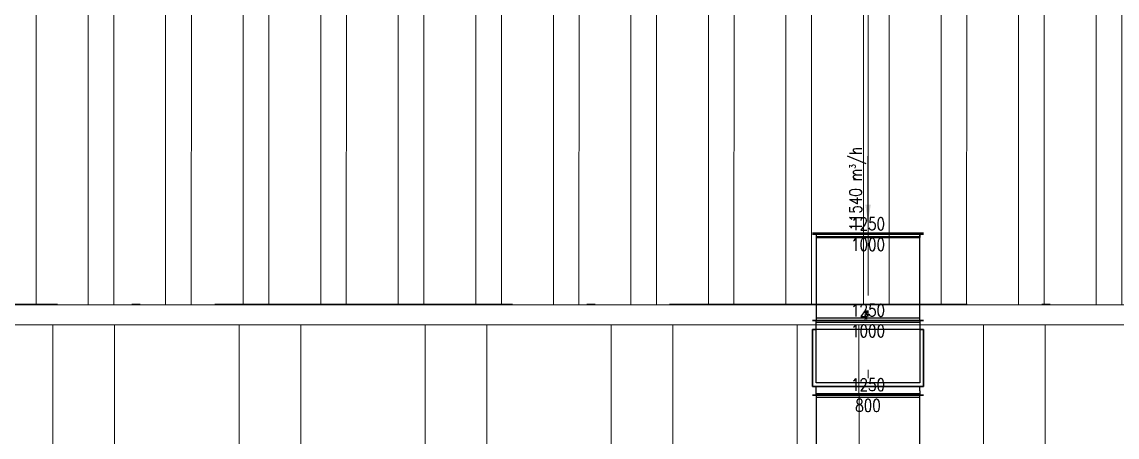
# Model space of a CAD drawing. Extents: x 6529560 to 6558080, y 5579316 to 5588131.
# Drawn here: x 6543305.63 to 6543318.87, y 5579516.61 to 5579521.63 of the extents above; entities that cross this region are included whole.
import ezdxf

# ---------------------------------------------------------------- set-up
doc = ezdxf.new("R2010")
doc.units = 0
doc.header["$MEASUREMENT"] = 0
doc.linetypes.add('ACAD_ISO10W100', pattern=[18, 12, -3, 0, -3])
doc.layers.get('0').update_dxf_attribs({"color": 2, "linetype": 'CONTINUOUS', "lineweight": 5})
for name, color, linetype, lineweight in [('arch_osie', 181, 'CONTINUOUS', 5), ('arch_sciany zewnętrzne', 94, 'CONTINUOUS', 18), ('arch_zadaszenie', 76, 'CONTINUOUS', 15), ('arch_zadaszenie_raster', 76, 'CONTINUOUS', 15)]:
    doc.layers.add(name, color=color, linetype=linetype, lineweight=lineweight)
for name, color, linetype in [('FLUID-NC1 czerpnia', 7, 'CONTINUOUS'), ('FLUID-NC1 czerpnia-150-ARRGR', 7, 'CONTINUOUS'), ('FLUID-NC1 czerpnia-150-DIM', 7, 'CONTINUOUS'), ('FLUID-NC1 czerpnia-30-ARRDU', 7, 'CONTINUOUS')]:
    doc.layers.add(name, color=color, linetype=linetype)
doc.styles.add('FDBES', font='simplex.shx')
doc.styles.add('simplex', font='simplex.shx', dxfattribs={"width": 0.8})
doc.dimstyles.new('FDBES', dxfattribs={"dimscale": 50, "dimtxt": 4, "dimasz": 2.5, "dimexe": 0.8, "dimexo": 2, "dimgap": 1, "dimtad": 1, "dimdsep": 46, "dimtxsty": 'FDBES', "dimcen": 2.5, "dimclrd": 4, "dimclre": 5, "dimadec": 0, "dimazin": 0, "dimtfac": 1, "dimtmove": 0, "dimatfit": 3, "dimfxl": 1, "dimarcsym": 0})

# ---------------------------------------------------------------- blocks, each defined once
blk = doc.blocks.new('*U842')
at = {"color": 171, "linetype": 'Continuous', "lineweight": -2}
for p, q in [((-398.5, 670), (-398.5, 625)), ((398.5, 625), (398.5, 670)), ((-398.5, 625), (-398.5, -625)), ((398.5, -625), (398.5, 625)), ((-398.5, -625), (-398.5, -670)), ((398.5, -670), (398.5, -625))]:
    blk.add_line(p, q, dxfattribs=at)
at = {"color": 0, "linetype": 'ByBlock', "lineweight": -2}
for p, q in [((398.5, 625), (-398.5, 625)), ((-398.5, -625), (398.5, -625))]:
    blk.add_line(p, q, dxfattribs=at)
at = {"color": 171, "linetype": 'Continuous', "lineweight": -3}
for p, q in [((-368.5, 625), (-368.5, -625)), ((368.5, 625), (368.5, -625))]:
    blk.add_line(p, q, dxfattribs=at)
blk = doc.blocks.new('*U843')
at = {"color": 171, "linetype": 'Continuous', "lineweight": -3}
for p, q in [((0, 395, 670), (0, -295, 670)), ((0, 395, -670), (0, 395, 670)), ((0, -295, -670), (0, 395, -670)), ((0, -295, 670), (0, -295, -670)), ((0, -380, 625), (0, -380, -625))]:
    blk.add_line(p, q, dxfattribs=at)
at = {"color": 0, "linetype": 'ByBlock', "lineweight": -2}
for p, q in [((0, -350, 625), (0, -295, 625)), ((0, -350, -625), (0, -295, -625)), ((0, -400, 625), (0, -350, 625)), ((0, -350, -625), (0, -400, -625))]:
    blk.add_line(p, q, dxfattribs=at)
at = {"color": 171, "linetype": 'Continuous', "lineweight": -2}
for p, q in [((0, -400, 625), (0, -400, -625)), ((0, -400, -625), (0, -400, -670)), ((0, -400, 670), (0, -400, 625))]:
    blk.add_line(p, q, dxfattribs=at)
blk = doc.blocks.new('*U844')
at = {"color": 171, "linetype": 'Continuous', "lineweight": -2}
for p, q in [((295, 0, 670), (-395, 0, 670)), ((-395, 0, -670), (295, 0, -670)), ((-395, 0, 670), (-395, 0, -670)), ((295, 0, -670), (295, 0, -625)), ((295, 0, 625), (295, 0, 670)), ((400, 0, 625), (400, 0, -625)), ((400, 0, -625), (400, 0, -670)), ((400, 0, 670), (400, 0, 625))]:
    blk.add_line(p, q, dxfattribs=at)
at = {"color": 0, "linetype": 'ByBlock', "lineweight": -2}
for p, q in [((350, 0, 625), (-350, 0, 625)), ((-350, 0, 625), (-350, 0, -625)), ((-350, 0, -625), (350, 0, -625)), ((400, 0, 625), (350, 0, 625)), ((350, 0, -625), (400, 0, -625))]:
    blk.add_line(p, q, dxfattribs=at)
at = {"color": 171, "linetype": 'Continuous', "lineweight": -3}
blk.add_line((380, 0, -625), (380, 0, 625), dxfattribs=at)
blk = doc.blocks.new('*U845')
at = {"color": 171, "linetype": 'Continuous', "lineweight": -2}
for p, q in [((-522.5, 670), (-522.5, -670)), ((522.5, 625), (522.5, 670)), ((522.5, -625), (522.5, 625)), ((522.5, -670), (522.5, -625))]:
    blk.add_line(p, q, dxfattribs=at)
at = {"color": 0, "linetype": 'ByBlock', "lineweight": -2}
for p, q in [((522.5, 625), (-522.5, 625)), ((-522.5, -625), (522.5, -625))]:
    blk.add_line(p, q, dxfattribs=at)
at = {"color": 171, "linetype": 'Continuous', "lineweight": -3}
for p, q in [((-492.5, 625), (-492.5, -625)), ((492.5, 625), (492.5, -625))]:
    blk.add_line(p, q, dxfattribs=at)
blk = doc.blocks.new('*U846')
at = {"color": 171, "linetype": 'Continuous', "lineweight": -2}
for p, q in [((0, 345, -670), (0, -345, -670)), ((0, 345, 670), (0, 345, 625)), ((0, 345, -625), (0, 345, -670)), ((0, -345, 670), (0, 345, 670)), ((0, -345, -670), (0, -345, 670))]:
    blk.add_line(p, q, dxfattribs=at)
blk = doc.blocks.new('*U847')
at = {"color": 0, "linetype": 'ByBlock', "lineweight": -2}
for p, q in [((-15, -670), (-15, 670)), ((0, 625), (0, 670)), ((0, -625), (0, 625)), ((0, 625), (40, 625)), ((40, -625), (40, 625)), ((0, -670), (0, -625)), ((0, -625), (40, -625))]:
    blk.add_line(p, q, dxfattribs=at)
blk = doc.blocks.new('*U932')
at = {"color": 171, "linetype": 'Continuous', "lineweight": -2}
for p, q in [((-398.5, 670), (-398.5, 625)), ((398.5, 625), (398.5, 670)), ((-398.5, 625), (-398.5, -625)), ((398.5, -625), (398.5, 625)), ((-398.5, -625), (-398.5, -670)), ((398.5, -670), (398.5, -625))]:
    blk.add_line(p, q, dxfattribs=at)
at = {"color": 0, "linetype": 'ByBlock', "lineweight": -2}
for p, q in [((398.5, 625), (-398.5, 625)), ((-398.5, -625), (398.5, -625))]:
    blk.add_line(p, q, dxfattribs=at)
at = {"color": 171, "linetype": 'Continuous', "lineweight": -3}
for p, q in [((-368.5, 625), (-368.5, -625)), ((368.5, 625), (368.5, -625))]:
    blk.add_line(p, q, dxfattribs=at)
blk = doc.blocks.new('*U931')
at = {"color": 171, "linetype": 'Continuous', "lineweight": -3}
for p, q in [((0, 395, 670), (0, -295, 670)), ((0, 395, -670), (0, 395, 670)), ((0, -295, -670), (0, 395, -670)), ((0, -295, 670), (0, -295, -670)), ((0, -380, 625), (0, -380, -625))]:
    blk.add_line(p, q, dxfattribs=at)
at = {"color": 0, "linetype": 'ByBlock', "lineweight": -2}
for p, q in [((0, -350, 625), (0, -295, 625)), ((0, -350, -625), (0, -295, -625)), ((0, -400, 625), (0, -350, 625)), ((0, -350, -625), (0, -400, -625))]:
    blk.add_line(p, q, dxfattribs=at)
at = {"color": 171, "linetype": 'Continuous', "lineweight": -2}
for p, q in [((0, -400, 625), (0, -400, -625)), ((0, -400, -625), (0, -400, -670)), ((0, -400, 670), (0, -400, 625))]:
    blk.add_line(p, q, dxfattribs=at)
blk = doc.blocks.new('*U930')
at = {"color": 171, "linetype": 'Continuous', "lineweight": -2}
for p, q in [((295, 0, 670), (-395, 0, 670)), ((-395, 0, -670), (295, 0, -670)), ((-395, 0, 670), (-395, 0, -670)), ((295, 0, -670), (295, 0, -625)), ((295, 0, 625), (295, 0, 670)), ((400, 0, 625), (400, 0, -625)), ((400, 0, -625), (400, 0, -670)), ((400, 0, 670), (400, 0, 625))]:
    blk.add_line(p, q, dxfattribs=at)
at = {"color": 0, "linetype": 'ByBlock', "lineweight": -2}
for p, q in [((350, 0, 625), (-350, 0, 625)), ((-350, 0, 625), (-350, 0, -625)), ((-350, 0, -625), (350, 0, -625)), ((400, 0, 625), (350, 0, 625)), ((350, 0, -625), (400, 0, -625))]:
    blk.add_line(p, q, dxfattribs=at)
at = {"color": 171, "linetype": 'Continuous', "lineweight": -3}
blk.add_line((380, 0, -625), (380, 0, 625), dxfattribs=at)
blk = doc.blocks.new('*U929')
at = {"color": 171, "linetype": 'Continuous', "lineweight": -2}
for p, q in [((-522.5, 670), (-522.5, -670)), ((522.5, 625), (522.5, 670)), ((522.5, -625), (522.5, 625)), ((522.5, -670), (522.5, -625))]:
    blk.add_line(p, q, dxfattribs=at)
at = {"color": 0, "linetype": 'ByBlock', "lineweight": -2}
for p, q in [((522.5, 625), (-522.5, 625)), ((-522.5, -625), (522.5, -625))]:
    blk.add_line(p, q, dxfattribs=at)
at = {"color": 171, "linetype": 'Continuous', "lineweight": -3}
for p, q in [((-492.5, 625), (-492.5, -625)), ((492.5, 625), (492.5, -625))]:
    blk.add_line(p, q, dxfattribs=at)
blk = doc.blocks.new('*U928')
at = {"color": 171, "linetype": 'Continuous', "lineweight": -2}
for p, q in [((0, 345, -670), (0, -345, -670)), ((0, 345, 670), (0, 345, 625)), ((0, 345, -625), (0, 345, -670)), ((0, -345, 670), (0, 345, 670)), ((0, -345, -670), (0, -345, 670))]:
    blk.add_line(p, q, dxfattribs=at)
blk = doc.blocks.new('*U927')
at = {"color": 0, "linetype": 'ByBlock', "lineweight": -2}
for p, q in [((-15, -670), (-15, 670)), ((0, 625), (0, 670)), ((0, -625), (0, 625)), ((0, 625), (40, 625)), ((40, -625), (40, 625)), ((0, -670), (0, -625)), ((0, -625), (40, -625))]:
    blk.add_line(p, q, dxfattribs=at)
blk = doc.blocks.new('*U873')
at = {"color": 1, "insert": (-74, 0), "char_height": 30, "attachment_point": 6, "rotation": 180, "style": 'simplex'}
blk.add_mtext('11540\\P ', dxfattribs=at)
at = {"color": 2}
blk.add_leader([(0, 0), (-74, 0)], dimstyle='FDBES', override={"dimscale": 10, "dimclrd": 1}, dxfattribs=at)
blk = doc.blocks.new('*U874')
at = {"color": 7, "insert": (-394, 0), "char_height": 150, "attachment_point": 5, "rotation": 180, "style": 'simplex'}
blk.add_mtext('11540 m{\\A2;\\H0.5x;3}/h\\P ', dxfattribs=at)
at = {"color": 2}
blk.add_leader([(0, 0), (-789, 0)], dimstyle='FDBES', override={"dimscale": 80, "dimclrd": 7}, dxfattribs=at)
blk = doc.blocks.new('*U943')
at = {"color": 7, "insert": (-394, 0), "char_height": 150, "attachment_point": 5, "rotation": 180, "style": 'simplex'}
blk.add_mtext('11540 m{\\A2;\\H0.5x;3}/h\\P ', dxfattribs=at)
at = {"color": 2}
blk.add_leader([(0, 0), (-789, 0)], dimstyle='FDBES', override={"dimscale": 80, "dimclrd": 7}, dxfattribs=at)
blk = doc.blocks.new('*U942')
at = {"color": 1, "insert": (-74, 0), "char_height": 30, "attachment_point": 6, "rotation": 180, "style": 'simplex'}
blk.add_mtext('11540\\P ', dxfattribs=at)
at = {"color": 2}
blk.add_leader([(0, 0), (-74, 0)], dimstyle='FDBES', override={"dimscale": 10, "dimclrd": 1}, dxfattribs=at)

msp = doc.modelspace()

# ---------------------------------------------------------------- hatches: boundary and pattern name
at = {"layer": 'arch_zadaszenie_raster'}
h = msp.add_hatch(dxfattribs=at)
h.set_pattern_fill('ANSI32,_O', color=256, scale=2.5, angle=45)
h.set_pattern_definition([(90, (-75.1374, 0), (-0.9375, 2e-16), []), (90, (-74.8249, 0.3125), (-0.9375, 2e-16), [])])
h.paths.add_polyline_path([(6543376.1571, 5579529.4702), (6543267.5572, 5579529.4702), (6543267.5572, 5579518.2102), (6543376.1571, 5579518.2102)])
h.paths.add_polyline_path([(6543339.8771, 5579525.5739), (6543342.4371, 5579525.5739), (6543342.4371, 5579523.7139), (6543339.8771, 5579523.7139)], flags=16)
h.paths.add_polyline_path([(6543351.8771, 5579525.5739), (6543354.4371, 5579525.5739), (6543354.4371, 5579523.7139), (6543351.8771, 5579523.7139)], flags=16)
h.paths.add_polyline_path([(6543363.8771, 5579525.5739), (6543366.4371, 5579525.5739), (6543366.4371, 5579523.7139), (6543363.8771, 5579523.7139)], flags=16)
h.paths.add_polyline_path([(6543282.8571, 5579529.4702), (6543321.8571, 5579529.4702), (6543321.8571, 5579527.2202), (6543282.8571, 5579527.2202)])
h = msp.add_hatch(dxfattribs=at)
h.set_pattern_fill('ANSI32,_O', color=256, scale=6, angle=45)
h.set_pattern_definition([(90, (0, 0), (-2.25, 4e-16), []), (90, (0.75, 0.75), (-2.25, 4e-16), [])])
h.paths.add_polyline_path([(6543267.5572, 5579506.6702), (6543376.1571, 5579506.6702), (6543376.1571, 5579517.9701), (6543267.5572, 5579517.9701)])
h.paths.add_polyline_path([(6543333.8571, 5579514.9894), (6543333.8571, 5579513.7894), (6543339.8571, 5579513.7894), (6543339.8571, 5579514.9894)], flags=16)
h.paths.add_polyline_path([(6543345.8571, 5579514.9894), (6543345.8571, 5579513.7894), (6543351.8571, 5579513.7894), (6543351.8571, 5579514.9894)], flags=16)
h.paths.add_polyline_path([(6543344.9425, 5579517.2651), (6543343.3825, 5579517.2651), (6543343.3825, 5579516.0051), (6543344.9425, 5579516.0051)], flags=16)
h.paths.add_polyline_path([(6543295.6972, 5579514.8101), (6543295.6972, 5579516.3701), (6543293.8372, 5579516.3701), (6543293.8372, 5579514.8101)], flags=16)
h.paths.add_polyline_path([(6543295.6972, 5579509.5501), (6543295.6972, 5579511.1101), (6543293.8372, 5579511.1101), (6543293.8372, 5579509.5501)], flags=16)

# ---------------------------------------------------------------- linework, layer by layer
at = {"layer": 'arch_osie', "linetype": 'ACAD_ISO10W100', "ltscale": 0.3, "extrusion": (-4.94832e-09, -8.0265e-10, 1)}
for points in [[(6543315.8571, 5579501.825), (6543315.8571, 5579613.6084)], [(6543258.4571, 5579518.2202), (6543385.2571, 5579518.2202)]]:
    msp.add_lwpolyline(points, dxfattribs=at)
at = {"layer": 'arch_sciany zewnętrzne'}
for points in [[(6543267.3972, 5579608.6802), (6543267.3972, 5579517.9701), (6543376.3171, 5579517.9701), (6543376.3171, 5579608.6802)], [(6543267.5572, 5579608.5202), (6543267.5572, 5579518.2102), (6543376.1571, 5579518.2102), (6543376.1571, 5579608.5202)], [(6543268.1571, 5579518.2102), (6543375.5572, 5579518.2102), (6543375.5572, 5579517.9701), (6543268.1571, 5579517.9701)]]:
    msp.add_lwpolyline(points, close=True, dxfattribs=at)
at = {"layer": 'arch_zadaszenie'}
for points in [[(6543376.1571, 5579529.4702), (6543267.5572, 5579529.4702), (6543267.5572, 5579518.2102), (6543376.1571, 5579518.2102)], [(6543267.5572, 5579506.6702), (6543376.1571, 5579506.6702), (6543376.1571, 5579517.9701), (6543267.5572, 5579517.9701)]]:
    msp.add_lwpolyline(points, close=True, dxfattribs=at)

# ---------------------------------------------------------------- block references
at = {"layer": 'FLUID-NC1 czerpnia', "color": 171, "linetype": 'Continuous', "xscale": 0.001, "yscale": 0.001, "zscale": 0.001, "rotation": 270}
for name, p in [('*U847', (6543315.8565, 5579519.0654, 20.3391)), ('*U927', (6543315.8565, 5579519.0654, 19.8071)), ('*U845', (6543315.8565, 5579518.5429, 20.3391)), ('*U929', (6543315.8565, 5579518.5429, 19.8071)), ('*U842', (6543315.8565, 5579516.7218, 18.5091)), ('*U932', (6543315.8565, 5579516.7218, 18.5071))]:
    msp.add_blockref(name, p, dxfattribs=at)
at = {"layer": 'FLUID-NC1 czerpnia', "color": 171, "linetype": 'Continuous', "extrusion": (1, 4e-16, 0), "xscale": 0.001, "yscale": 0.001, "zscale": 0.001}
for name, p in [('*U844', (5579517.6203, 20.2891, 6543315.8565)), ('*U930', (5579517.6203, 19.7571, 6543315.8565))]:
    msp.add_blockref(name, p, dxfattribs=at)
at = {"layer": 'FLUID-NC1 czerpnia', "color": 171, "linetype": 'Continuous', "extrusion": (-1, 0, -7e-16), "xscale": 0.001, "yscale": 0.001, "zscale": 0.001, "rotation": 89.99999999999999}
for name, p in [('*U843', (-5579517.5203, 18.5591, -6543315.8565)), ('*U931', (-5579517.5203, 18.5571, -6543315.8565))]:
    msp.add_blockref(name, p, dxfattribs=at)
at = {"layer": 'FLUID-NC1 czerpnia', "color": 171, "linetype": 'Continuous', "extrusion": (1, 0, 1e-16), "xscale": 0.001, "yscale": 0.001, "zscale": 0.001, "rotation": 270}
for name, p in [('*U846', (5579517.5703, 19.3741, 6543315.8565)), ('*U928', (5579517.5703, 19.1071, 6543315.8565))]:
    msp.add_blockref(name, p, dxfattribs=at)
at = {"layer": 'FLUID-NC1 czerpnia-150-ARRGR', "color": 2, "xscale": 0.001, "yscale": 0.001, "zscale": 0.001, "rotation": 270}
for name, p in [('*U874', (6543315.8565, 5579519.2204, 20.3391)), ('*U943', (6543315.8565, 5579519.2204, 19.8071))]:
    msp.add_blockref(name, p, dxfattribs=at)
at = {"layer": 'FLUID-NC1 czerpnia-30-ARRDU', "color": 2, "xscale": 0.001, "yscale": 0.001, "zscale": 0.001, "rotation": 270}
for name, p in [('*U873', (6543315.8565, 5579518.0704, 20.3391)), ('*U942', (6543315.8565, 5579518.0704, 19.8071))]:
    msp.add_blockref(name, p, dxfattribs=at)

# ---------------------------------------------------------------- texts
at = {"layer": 'FLUID-NC1 czerpnia-150-DIM', "color": 7, "char_height": 0.15, "attachment_point": 5, "style": 'simplex'}
for s, insert in [('1250\\P1000', (6543315.8565, 5579519.0654, 20.3391)), ('1250\\P1000', (6543315.8565, 5579519.0654, 19.8071)), ('1250\\P1000', (6543315.8565, 5579518.0204, 20.3391)), ('1250\\P1000', (6543315.8565, 5579518.0203, 19.8071)), ('1250\\P800', (6543315.8565, 5579517.1203, 18.5091)), ('1250\\P800', (6543315.8565, 5579517.1203, 18.5071))]:
    msp.add_mtext(s, dxfattribs=dict(at, insert=insert))

doc.saveas('drawing.dxf')
